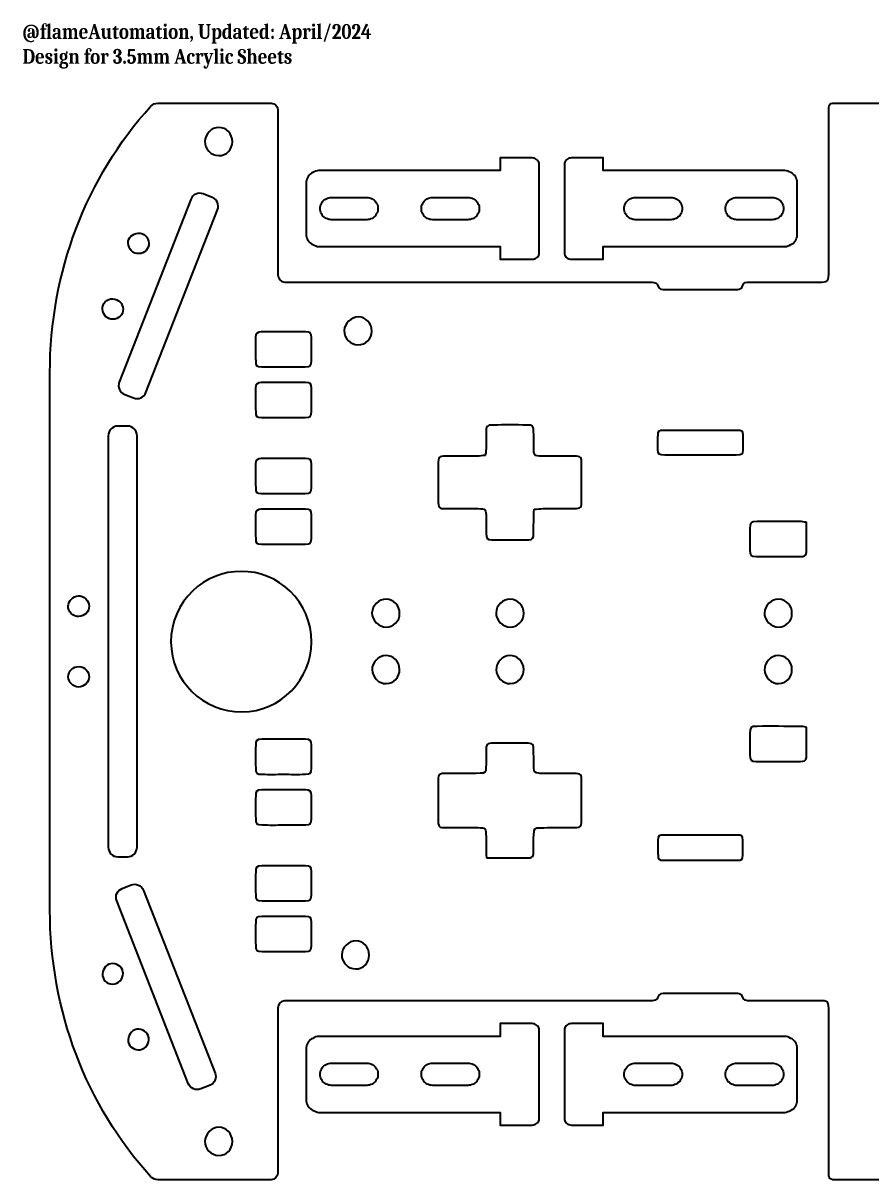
# Model space of a CAD drawing. Header units: millimetres. Extents: x -39 to 215, y 205 to 367.
# Drawn here: x -39 to 79.3, y 205.4 to 366.6 of the extents above; entities that cross this region are included whole.
import ezdxf

# ---------------------------------------------------------------- set-up
doc = ezdxf.new("R2010")
doc.units = ezdxf.units.MM
doc.header["$MEASUREMENT"] = 0
doc.layers.add('Layer 1', color=7, linetype='Continuous')

# ---------------------------------------------------------------- blocks, each defined once
blk = doc.blocks.new('block 3')
at = {"layer": 'Layer 1', "color": 250, "lineweight": 35, "true_color": 0x231f20}
blk.add_lwpolyline([(66.96, 220.34), (66.96, 219.96), (66.93, 219.77), (66.86, 219.58), (66.77, 219.43), (66.67, 219.27), (66.58, 219.12), (66.42, 218.99), (66.29, 218.86), (66.14, 218.77), (65.94, 218.71), (65.76, 218.65), (65.57, 218.61), (65.38, 218.58), (60.44, 218.58), (60.28, 218.61), (60.09, 218.65), (59.9, 218.71), (59.71, 218.77), (59.55, 218.86), (59.43, 218.99), (59.27, 219.12), (59.17, 219.27), (59.08, 219.43), (58.98, 219.58), (58.92, 219.77), (58.89, 219.96), (58.89, 220.34), (58.92, 220.52), (58.98, 220.68), (59.08, 220.87), (59.17, 221.02), (59.27, 221.18), (59.43, 221.31), (59.55, 221.43), (59.71, 221.52), (59.9, 221.59), (60.09, 221.65), (60.28, 221.68), (60.44, 221.71), (65.38, 221.71), (65.57, 221.68), (65.76, 221.65), (65.94, 221.59), (66.14, 221.52), (66.29, 221.43), (66.42, 221.31), (66.58, 221.18), (66.67, 221.02), (66.77, 220.87), (66.86, 220.68), (66.93, 220.52), (66.96, 220.34)], dxfattribs=at)
blk = doc.blocks.new('block 4')
at = {"layer": 'Layer 1', "color": 250, "lineweight": 35, "true_color": 0x231f20}
blk.add_lwpolyline([(52.85, 220.34), (52.85, 219.96), (52.81, 219.77), (52.75, 219.58), (52.66, 219.43), (52.56, 219.27), (52.47, 219.12), (52.31, 218.99), (52.18, 218.86), (52.02, 218.77), (51.83, 218.71), (51.65, 218.65), (51.46, 218.61), (51.27, 218.58), (46.33, 218.58), (46.17, 218.61), (45.98, 218.65), (45.79, 218.71), (45.6, 218.77), (45.44, 218.86), (45.31, 218.99), (45.16, 219.12), (45.06, 219.27), (44.97, 219.43), (44.87, 219.58), (44.81, 219.77), (44.78, 219.96), (44.78, 220.34), (44.81, 220.52), (44.87, 220.68), (44.97, 220.87), (45.06, 221.02), (45.16, 221.18), (45.31, 221.31), (45.44, 221.43), (45.6, 221.52), (45.79, 221.59), (45.98, 221.65), (46.17, 221.68), (46.33, 221.71), (51.27, 221.71), (51.46, 221.68), (51.65, 221.65), (51.83, 221.59), (52.02, 221.52), (52.18, 221.43), (52.31, 221.31), (52.47, 221.18), (52.56, 221.02), (52.66, 220.87), (52.75, 220.68), (52.81, 220.52), (52.85, 220.34)], dxfattribs=at)
blk = doc.blocks.new('block 5')
at = {"layer": 'Layer 1', "color": 250, "lineweight": 35, "true_color": 0x231f20}
blk.add_lwpolyline([(2.39, 219.96), (2.39, 220.34), (2.43, 220.52), (2.49, 220.71), (2.58, 220.87), (2.68, 221.03), (2.77, 221.18), (2.93, 221.31), (3.06, 221.43), (3.22, 221.53), (3.41, 221.59), (3.59, 221.65), (3.78, 221.68), (3.97, 221.71), (8.91, 221.71), (9.07, 221.68), (9.26, 221.65), (9.45, 221.59), (9.64, 221.53), (9.8, 221.43), (9.93, 221.31), (10.08, 221.18), (10.18, 221.03), (10.27, 220.87), (10.37, 220.71), (10.43, 220.52), (10.46, 220.34), (10.46, 219.96), (10.43, 219.77), (10.37, 219.61), (10.27, 219.43), (10.18, 219.27), (10.08, 219.12), (9.93, 218.99), (9.8, 218.87), (9.64, 218.77), (9.45, 218.71), (9.26, 218.64), (9.07, 218.62), (8.91, 218.58), (3.97, 218.58), (3.78, 218.62), (3.59, 218.64), (3.41, 218.71), (3.22, 218.77), (3.06, 218.87), (2.93, 218.99), (2.77, 219.12), (2.68, 219.27), (2.58, 219.43), (2.49, 219.61), (2.43, 219.77), (2.39, 219.96)], dxfattribs=at)
blk = doc.blocks.new('block 6')
at = {"layer": 'Layer 1', "color": 250, "lineweight": 35, "true_color": 0x231f20}
blk.add_lwpolyline([(16.5, 219.96), (16.5, 220.34), (16.54, 220.52), (16.6, 220.71), (16.7, 220.87), (16.79, 221.03), (16.88, 221.18), (17.04, 221.31), (17.17, 221.43), (17.33, 221.53), (17.52, 221.59), (17.7, 221.65), (17.89, 221.68), (18.09, 221.71), (23.02, 221.71), (23.18, 221.68), (23.37, 221.65), (23.56, 221.59), (23.75, 221.53), (23.91, 221.43), (24.04, 221.31), (24.2, 221.18), (24.29, 221.03), (24.38, 220.87), (24.48, 220.71), (24.54, 220.52), (24.57, 220.34), (24.57, 219.96), (24.54, 219.77), (24.48, 219.61), (24.38, 219.43), (24.29, 219.27), (24.2, 219.12), (24.04, 218.99), (23.91, 218.87), (23.75, 218.77), (23.56, 218.71), (23.37, 218.64), (23.18, 218.62), (23.02, 218.58), (18.09, 218.58), (17.89, 218.62), (17.7, 218.64), (17.52, 218.71), (17.33, 218.77), (17.17, 218.87), (17.04, 218.99), (16.88, 219.12), (16.79, 219.27), (16.7, 219.43), (16.6, 219.61), (16.54, 219.77), (16.5, 219.96)], dxfattribs=at)
blk = doc.blocks.new('block 7')
at = {"layer": 'Layer 1', "color": 250, "lineweight": 35, "true_color": 0x231f20}
blk.add_lwpolyline([(66.96, 340.93), (66.96, 340.56), (66.93, 340.37), (66.86, 340.18), (66.77, 340.03), (66.67, 339.87), (66.58, 339.71), (66.42, 339.59), (66.29, 339.46), (66.14, 339.37), (65.94, 339.31), (65.76, 339.24), (65.57, 339.21), (65.38, 339.18), (60.44, 339.18), (60.28, 339.21), (60.09, 339.24), (59.9, 339.31), (59.71, 339.37), (59.55, 339.46), (59.43, 339.59), (59.27, 339.71), (59.17, 339.87), (59.08, 340.03), (58.98, 340.18), (58.92, 340.37), (58.89, 340.56), (58.89, 340.93), (58.92, 341.12), (58.98, 341.28), (59.08, 341.47), (59.17, 341.62), (59.27, 341.78), (59.43, 341.9), (59.55, 342.03), (59.71, 342.12), (59.9, 342.19), (60.09, 342.25), (60.28, 342.28), (60.44, 342.31), (65.38, 342.31), (65.57, 342.28), (65.76, 342.25), (65.94, 342.19), (66.14, 342.12), (66.29, 342.03), (66.42, 341.9), (66.58, 341.78), (66.67, 341.62), (66.77, 341.47), (66.86, 341.28), (66.93, 341.12), (66.96, 340.93)], dxfattribs=at)
blk = doc.blocks.new('block 8')
at = {"layer": 'Layer 1', "color": 250, "lineweight": 35, "true_color": 0x231f20}
blk.add_lwpolyline([(52.85, 340.93), (52.85, 340.56), (52.81, 340.37), (52.75, 340.18), (52.66, 340.03), (52.56, 339.87), (52.47, 339.71), (52.31, 339.59), (52.18, 339.46), (52.02, 339.37), (51.83, 339.31), (51.65, 339.24), (51.46, 339.21), (51.27, 339.18), (46.33, 339.18), (46.17, 339.21), (45.98, 339.24), (45.79, 339.31), (45.6, 339.37), (45.44, 339.46), (45.31, 339.59), (45.16, 339.71), (45.06, 339.87), (44.97, 340.03), (44.87, 340.18), (44.81, 340.37), (44.78, 340.56), (44.78, 340.93), (44.81, 341.12), (44.87, 341.28), (44.97, 341.47), (45.06, 341.62), (45.16, 341.78), (45.31, 341.9), (45.44, 342.03), (45.6, 342.12), (45.79, 342.19), (45.98, 342.25), (46.17, 342.28), (46.33, 342.31), (51.27, 342.31), (51.46, 342.28), (51.65, 342.25), (51.83, 342.19), (52.02, 342.12), (52.18, 342.03), (52.31, 341.9), (52.47, 341.78), (52.56, 341.62), (52.66, 341.47), (52.75, 341.28), (52.81, 341.12), (52.85, 340.93)], dxfattribs=at)
blk = doc.blocks.new('block 9')
at = {"layer": 'Layer 1', "color": 250, "lineweight": 35, "true_color": 0x231f20}
blk.add_lwpolyline([(2.39, 340.56), (2.39, 340.93), (2.43, 341.12), (2.49, 341.31), (2.58, 341.46), (2.68, 341.62), (2.77, 341.78), (2.93, 341.9), (3.06, 342.03), (3.22, 342.12), (3.41, 342.18), (3.59, 342.25), (3.78, 342.28), (3.97, 342.31), (8.91, 342.31), (9.07, 342.28), (9.26, 342.25), (9.45, 342.18), (9.64, 342.12), (9.8, 342.03), (9.93, 341.9), (10.08, 341.78), (10.18, 341.62), (10.27, 341.46), (10.37, 341.31), (10.43, 341.12), (10.46, 340.93), (10.46, 340.56), (10.43, 340.37), (10.37, 340.21), (10.27, 340.02), (10.18, 339.87), (10.08, 339.71), (9.93, 339.59), (9.8, 339.46), (9.64, 339.37), (9.45, 339.3), (9.26, 339.24), (9.07, 339.21), (8.91, 339.18), (3.97, 339.18), (3.78, 339.21), (3.59, 339.24), (3.41, 339.3), (3.22, 339.37), (3.06, 339.46), (2.93, 339.59), (2.77, 339.71), (2.68, 339.87), (2.58, 340.02), (2.49, 340.21), (2.43, 340.37), (2.39, 340.56)], dxfattribs=at)
blk = doc.blocks.new('block 10')
at = {"layer": 'Layer 1', "color": 250, "lineweight": 35, "true_color": 0x231f20}
blk.add_lwpolyline([(16.5, 340.56), (16.5, 340.93), (16.54, 341.12), (16.6, 341.31), (16.7, 341.46), (16.79, 341.62), (16.88, 341.78), (17.04, 341.9), (17.17, 342.03), (17.33, 342.12), (17.52, 342.18), (17.7, 342.25), (17.89, 342.28), (18.09, 342.31), (23.02, 342.31), (23.18, 342.28), (23.37, 342.25), (23.56, 342.18), (23.75, 342.12), (23.91, 342.03), (24.04, 341.9), (24.2, 341.78), (24.29, 341.62), (24.38, 341.46), (24.48, 341.31), (24.54, 341.12), (24.57, 340.93), (24.57, 340.56), (24.54, 340.37), (24.48, 340.21), (24.38, 340.02), (24.29, 339.87), (24.2, 339.71), (24.04, 339.59), (23.91, 339.46), (23.75, 339.37), (23.56, 339.3), (23.37, 339.24), (23.18, 339.21), (23.02, 339.18), (18.09, 339.18), (17.89, 339.21), (17.7, 339.24), (17.52, 339.3), (17.33, 339.37), (17.17, 339.46), (17.04, 339.59), (16.88, 339.71), (16.79, 339.87), (16.7, 340.02), (16.6, 340.21), (16.54, 340.37), (16.5, 340.56)], dxfattribs=at)
blk = doc.blocks.new('block 2')
at = {"layer": 'Layer 1', "color": 1, "lineweight": 35, "true_color": 0xff0000}
for points in [[(0.49, 336.82), (0.56, 336.63), (0.63, 336.45), (0.74, 336.29), (0.87, 336.1), (1.01, 335.98), (1.19, 335.82), (1.36, 335.73), (1.57, 335.64), (1.78, 335.54), (1.99, 335.48), (2.19, 335.45), (2.4, 335.45), (27.5, 335.45), (27.5, 333.68), (31.94, 333.68), (32.11, 333.71), (32.28, 333.74), (32.42, 333.8), (32.56, 333.89), (32.7, 333.99), (32.77, 334.11), (32.87, 334.27), (32.91, 334.42), (32.91, 334.58), (32.91, 346.94), (32.91, 347.07), (32.87, 347.22), (32.77, 347.38), (32.7, 347.5), (32.56, 347.6), (32.42, 347.69), (32.28, 347.75), (32.11, 347.78), (31.94, 347.82), (27.5, 347.82), (27.5, 346.04), (2.4, 346.04), (2.19, 346.04), (1.99, 346.01), (1.78, 345.95), (1.57, 345.88), (1.36, 345.76), (1.19, 345.67), (1.01, 345.54), (0.87, 345.39), (0.74, 345.23), (0.63, 345.04), (0.56, 344.86), (0.49, 344.67), (0.46, 344.48), (0.46, 344.26), (0.46, 337.23), (0.46, 337.01), (0.49, 336.82)], [(68.86, 344.67), (68.79, 344.86), (68.72, 345.04), (68.62, 345.2), (68.48, 345.39), (68.34, 345.51), (68.16, 345.67), (67.99, 345.76), (67.78, 345.85), (67.57, 345.95), (67.37, 346.01), (67.16, 346.04), (66.95, 346.04), (41.86, 346.04), (41.86, 347.82), (37.41, 347.82), (37.24, 347.78), (37.07, 347.75), (36.93, 347.69), (36.79, 347.6), (36.65, 347.5), (36.58, 347.38), (36.48, 347.22), (36.44, 347.07), (36.44, 346.91), (36.44, 334.55), (36.44, 334.42), (36.48, 334.27), (36.58, 334.11), (36.65, 333.99), (36.79, 333.89), (36.93, 333.8), (37.07, 333.74), (37.24, 333.71), (37.41, 333.68), (41.86, 333.68), (41.86, 335.45), (66.95, 335.45), (67.16, 335.45), (67.37, 335.48), (67.57, 335.54), (67.78, 335.61), (67.99, 335.73), (68.16, 335.82), (68.34, 335.95), (68.48, 336.1), (68.62, 336.26), (68.72, 336.45), (68.79, 336.63), (68.86, 336.82), (68.89, 337.01), (68.89, 337.23), (68.89, 344.26), (68.89, 344.48), (68.86, 344.67)], [(0.49, 216.22), (0.56, 216.04), (0.63, 215.85), (0.74, 215.69), (0.87, 215.51), (1.01, 215.38), (1.19, 215.23), (1.36, 215.13), (1.57, 215.04), (1.78, 214.95), (1.99, 214.88), (2.19, 214.85), (2.4, 214.85), (27.5, 214.85), (27.5, 213.08), (31.94, 213.08), (32.11, 213.11), (32.28, 213.14), (32.42, 213.2), (32.56, 213.3), (32.7, 213.39), (32.77, 213.51), (32.87, 213.67), (32.91, 213.83), (32.91, 213.98), (32.91, 226.35), (32.91, 226.47), (32.87, 226.63), (32.77, 226.78), (32.7, 226.91), (32.56, 227), (32.42, 227.09), (32.28, 227.16), (32.11, 227.19), (31.94, 227.22), (27.5, 227.22), (27.5, 225.44), (2.4, 225.44), (2.19, 225.44), (1.99, 225.41), (1.78, 225.35), (1.57, 225.29), (1.36, 225.16), (1.19, 225.07), (1.01, 224.94), (0.87, 224.79), (0.74, 224.63), (0.63, 224.45), (0.56, 224.26), (0.49, 224.07), (0.46, 223.89), (0.46, 223.67), (0.46, 216.63), (0.46, 216.41), (0.49, 216.22)], [(68.86, 224.07), (68.79, 224.26), (68.72, 224.45), (68.62, 224.6), (68.48, 224.79), (68.34, 224.91), (68.16, 225.07), (67.99, 225.16), (67.78, 225.26), (67.57, 225.35), (67.37, 225.41), (67.16, 225.44), (66.95, 225.44), (41.86, 225.44), (41.86, 227.22), (37.41, 227.22), (37.24, 227.19), (37.07, 227.16), (36.93, 227.09), (36.79, 227), (36.65, 226.91), (36.58, 226.78), (36.48, 226.63), (36.44, 226.47), (36.44, 226.31), (36.44, 213.95), (36.44, 213.83), (36.48, 213.67), (36.58, 213.51), (36.65, 213.39), (36.79, 213.3), (36.93, 213.2), (37.07, 213.14), (37.24, 213.11), (37.41, 213.08), (41.86, 213.08), (41.86, 214.85), (66.95, 214.85), (67.16, 214.85), (67.37, 214.88), (67.57, 214.95), (67.78, 215.01), (67.99, 215.13), (68.16, 215.23), (68.34, 215.35), (68.48, 215.51), (68.62, 215.66), (68.72, 215.85), (68.79, 216.04), (68.86, 216.22), (68.89, 216.41), (68.89, 216.63), (68.89, 223.67), (68.89, 223.89), (68.86, 224.07)]]:
    blk.add_lwpolyline(points, dxfattribs=at)
at = {"layer": 'Layer 1', "color": 7, "lineweight": 35, "true_color": 0xffffff}
for points, knots in [([(89.74, 205.45), (94.8, 205.45), (99.85, 205.45), (104.91, 205.45), (106.21, 205.45), (106.22, 205.45), (106.22, 206.89), (106.22, 214.19), (106.22, 221.48), (106.22, 228.78), (106.22, 230.38), (106.22, 230.39), (107.66, 230.39), (110.83, 230.39), (114, 230.39), (117.16, 230.39), (117.65, 230.39), (118.12, 230.35), (118.27, 231.07), (118.3, 231.22), (118.66, 231.38), (118.88, 231.4), (119.51, 231.45), (120.14, 231.42), (120.78, 231.42), (123.5, 231.42), (126.22, 231.43), (128.95, 231.42), (129.41, 231.42), (129.92, 231.51), (130.07, 230.78), (130.1, 230.62), (130.38, 230.45), (130.57, 230.42), (130.91, 230.36), (131.26, 230.39), (131.61, 230.39), (143.43, 230.39), (155.25, 230.39), (167.06, 230.39), (167.06, 230.39), (182.04, 230.39), (182.04, 230.39), (182.56, 230.39), (182.98, 229.93), (182.98, 229.37), (182.98, 229.37), (182.98, 206.48), (182.98, 206.48), (182.98, 205.92), (183.39, 205.46), (183.91, 205.46), (183.91, 205.46), (199.72, 205.46), (199.72, 205.46), (200.09, 205.46), (200.44, 205.62), (200.71, 205.91), (200.71, 205.91), (200.71, 205.91), (200.71, 205.91), (209.7, 215.76), (214.74, 229.11), (214.74, 243.01), (214.74, 243.01), (214.74, 274.42), (214.74, 274.42), (214.74, 274.42), (214.74, 280.45), (214.74, 280.45), (214.74, 280.45), (214.74, 286.48), (214.74, 286.48), (214.74, 286.48), (214.74, 317.88), (214.74, 317.88), (214.74, 331.79), (209.7, 345.13), (200.71, 354.98), (200.71, 354.98), (200.71, 354.98), (200.71, 354.98), (200.44, 355.27), (200.09, 355.43), (199.72, 355.43), (199.72, 355.43), (183.91, 355.43), (183.91, 355.43), (183.39, 355.43), (182.98, 354.98), (182.98, 354.41), (182.98, 354.41), (182.98, 331.52), (182.98, 331.52), (182.98, 330.96), (182.56, 330.51), (182.04, 330.51), (182.04, 330.51), (167.06, 330.51), (167.06, 330.51), (155.25, 330.5), (143.43, 330.5), (131.61, 330.5), (131.26, 330.5), (130.91, 330.54), (130.57, 330.47), (130.38, 330.44), (130.1, 330.27), (130.07, 330.12), (129.92, 329.38), (129.41, 329.47), (128.95, 329.47), (126.22, 329.47), (123.5, 329.47), (120.78, 329.47), (120.14, 329.47), (119.51, 329.45), (118.88, 329.49), (118.66, 329.51), (118.3, 329.67), (118.27, 329.83), (118.12, 330.55), (117.65, 330.51), (117.16, 330.51), (114, 330.5), (110.83, 330.5), (107.66, 330.51), (106.22, 330.51), (106.22, 330.51), (106.22, 332.12), (106.22, 339.41), (106.22, 346.71), (106.22, 354), (106.22, 355.44), (106.21, 355.45), (104.91, 355.45), (99.85, 355.45), (94.8, 355.45), (89.74, 355.45), (84.69, 355.45), (79.63, 355.45), (74.58, 355.45), (73.27, 355.45), (73.27, 355.44), (73.27, 354), (73.27, 346.71), (73.27, 339.41), (73.27, 332.12), (73.27, 330.51), (73.27, 330.51), (71.82, 330.51), (68.66, 330.5), (65.49, 330.5), (62.32, 330.51), (61.84, 330.51), (61.37, 330.55), (61.22, 329.83), (61.19, 329.67), (60.83, 329.51), (60.61, 329.49), (59.98, 329.45), (59.34, 329.47), (58.71, 329.47), (55.99, 329.47), (53.26, 329.47), (50.54, 329.47), (50.07, 329.47), (49.57, 329.38), (49.42, 330.12), (49.39, 330.27), (49.11, 330.44), (48.92, 330.47), (48.58, 330.54), (48.22, 330.5), (47.88, 330.5), (36.06, 330.5), (24.24, 330.5), (12.42, 330.51), (12.42, 330.51), (-2.56, 330.51), (-2.56, 330.51), (-3.07, 330.51), (-3.49, 330.96), (-3.49, 331.52), (-3.49, 331.52), (-3.49, 354.41), (-3.49, 354.41), (-3.49, 354.98), (-3.91, 355.43), (-4.42, 355.43), (-4.42, 355.43), (-20.23, 355.43), (-20.23, 355.43), (-20.6, 355.43), (-20.96, 355.27), (-21.22, 354.98), (-21.22, 354.98), (-21.22, 354.98), (-21.22, 354.98), (-30.21, 345.13), (-35.26, 331.79), (-35.26, 317.88), (-35.26, 317.88), (-35.26, 286.48), (-35.26, 286.48), (-35.26, 286.48), (-35.26, 280.45), (-35.26, 280.45), (-35.26, 280.45), (-35.26, 274.42), (-35.26, 274.42), (-35.26, 274.42), (-35.26, 243.01), (-35.26, 243.01), (-35.26, 229.11), (-30.21, 215.76), (-21.22, 205.91), (-21.22, 205.91), (-21.22, 205.91), (-21.22, 205.91), (-20.96, 205.62), (-20.6, 205.46), (-20.23, 205.46), (-20.23, 205.46), (-4.42, 205.46), (-4.42, 205.46), (-3.91, 205.46), (-3.49, 205.92), (-3.49, 206.48), (-3.49, 206.48), (-3.49, 229.37), (-3.49, 229.37), (-3.49, 229.93), (-3.07, 230.39), (-2.56, 230.39), (-2.56, 230.39), (12.42, 230.39), (12.42, 230.39), (24.24, 230.39), (36.06, 230.39), (47.88, 230.39), (48.22, 230.39), (48.58, 230.36), (48.92, 230.42), (49.11, 230.45), (49.39, 230.62), (49.42, 230.78), (49.57, 231.51), (50.07, 231.42), (50.54, 231.42), (53.26, 231.43), (55.99, 231.42), (58.71, 231.42), (59.34, 231.42), (59.98, 231.45), (60.61, 231.4), (60.83, 231.38), (61.19, 231.22), (61.22, 231.07), (61.37, 230.35), (61.84, 230.39), (62.32, 230.39), (65.49, 230.39), (68.66, 230.39), (71.82, 230.39), (73.27, 230.39), (73.27, 230.38), (73.27, 228.78), (73.27, 221.48), (73.27, 214.19), (73.27, 206.89), (73.27, 205.45), (73.27, 205.45), (74.58, 205.45), (79.63, 205.45), (84.69, 205.45), (89.74, 205.45)], [0, 0, 0, 0, 1, 1, 1, 2, 2, 2, 3, 3, 3, 4, 4, 4, 5, 5, 5, 6, 6, 6, 7, 7, 7, 8, 8, 8, 9, 9, 9, 10, 10, 10, 11, 11, 11, 12, 12, 12, 13, 13, 13, 14, 14, 14, 15, 15, 15, 16, 16, 16, 17, 17, 17, 18, 18, 18, 19, 19, 19, 20, 20, 20, 21, 21, 21, 22, 22, 22, 23, 23, 23, 24, 24, 24, 25, 25, 25, 26, 26, 26, 27, 27, 27, 28, 28, 28, 29, 29, 29, 30, 30, 30, 31, 31, 31, 32, 32, 32, 33, 33, 33, 34, 34, 34, 35, 35, 35, 36, 36, 36, 37, 37, 37, 38, 38, 38, 39, 39, 39, 40, 40, 40, 41, 41, 41, 42, 42, 42, 43, 43, 43, 44, 44, 44, 45, 45, 45, 46, 46, 46, 47, 47, 47, 48, 48, 48, 49, 49, 49, 50, 50, 50, 51, 51, 51, 52, 52, 52, 53, 53, 53, 54, 54, 54, 55, 55, 55, 56, 56, 56, 57, 57, 57, 58, 58, 58, 59, 59, 59, 60, 60, 60, 61, 61, 61, 62, 62, 62, 63, 63, 63, 64, 64, 64, 65, 65, 65, 66, 66, 66, 67, 67, 67, 68, 68, 68, 69, 69, 69, 70, 70, 70, 71, 71, 71, 72, 72, 72, 73, 73, 73, 74, 74, 74, 75, 75, 75, 76, 76, 76, 77, 77, 77, 78, 78, 78, 79, 79, 79, 80, 80, 80, 81, 81, 81, 82, 82, 82, 83, 83, 83, 84, 84, 84, 85, 85, 85, 86, 86, 86, 87, 87, 87, 88, 88, 88, 89, 89, 89, 90, 90, 90, 91, 91, 91, 92, 92, 92, 92]), ([(-9.83, 350.06), (-9.83, 348.97), (-10.69, 348.1), (-11.74, 348.12), (-12.79, 348.15), (-13.68, 349.05), (-13.67, 350.09), (-13.66, 351.1), (-12.72, 352.04), (-11.71, 352.05), (-10.69, 352.05), (-9.83, 351.15), (-9.83, 350.06)], [0, 0, 0, 0, 1, 1, 1, 2, 2, 2, 3, 3, 3, 4, 4, 4, 4]), ([(-23.6, 314.37), (-23.6, 314.37), (-24.84, 314.85), (-24.84, 314.85), (-25.53, 315.12), (-25.87, 315.9), (-25.6, 316.58), (-25.6, 316.58), (-15.62, 342.03), (-15.62, 342.03), (-15.35, 342.71), (-14.58, 343.05), (-13.89, 342.78), (-13.89, 342.78), (-12.65, 342.3), (-12.65, 342.3), (-11.96, 342.03), (-11.63, 341.25), (-11.9, 340.57), (-11.9, 340.57), (-21.87, 315.12), (-21.87, 315.12), (-22.14, 314.44), (-22.91, 314.1), (-23.6, 314.37)], [0, 0, 0, 0, 1, 1, 1, 2, 2, 2, 3, 3, 3, 4, 4, 4, 5, 5, 5, 6, 6, 6, 7, 7, 7, 8, 8, 8, 8]), ([(-21.56, 335.36), (-21.28, 336.1), (-21.7, 337.01), (-22.45, 337.26), (-23.1, 337.49), (-24.01, 337.1), (-24.27, 336.49), (-24.57, 335.77), (-24.16, 334.82), (-23.43, 334.55), (-22.72, 334.29), (-21.82, 334.67), (-21.56, 335.36)], [0, 0, 0, 0, 1, 1, 1, 2, 2, 2, 3, 3, 3, 4, 4, 4, 4]), ([(-27.04, 325.42), (-26.34, 325.14), (-25.45, 325.5), (-25.16, 326.19), (-24.87, 326.86), (-25.23, 327.75), (-25.93, 328.05), (-26.7, 328.39), (-27.56, 328.04), (-27.86, 327.27), (-28.13, 326.59), (-27.73, 325.7), (-27.04, 325.42)], [0, 0, 0, 0, 1, 1, 1, 2, 2, 2, 3, 3, 3, 4, 4, 4, 4]), ([(9.59, 323.67), (9.58, 322.56), (8.77, 321.77), (7.65, 321.78), (6.61, 321.78), (5.72, 322.7), (5.74, 323.74), (5.76, 324.75), (6.71, 325.66), (7.74, 325.65), (8.78, 325.64), (9.6, 324.76), (9.59, 323.67)], [0, 0, 0, 0, 1, 1, 1, 2, 2, 2, 3, 3, 3, 4, 4, 4, 4]), ([(-2.63, 318.69), (-3.68, 318.69), (-4.73, 318.67), (-5.78, 318.7), (-6.45, 318.72), (-6.56, 318.83), (-6.58, 319.48), (-6.61, 320.6), (-6.58, 321.72), (-6.59, 322.84), (-6.59, 323.35), (-6.33, 323.57), (-5.83, 323.57), (-3.76, 323.57), (-1.69, 323.58), (0.38, 323.56), (1.05, 323.56), (1.16, 323.43), (1.18, 322.78), (1.21, 321.7), (1.21, 320.61), (1.18, 319.53), (1.16, 318.81), (1.06, 318.71), (0.33, 318.7), (-0.66, 318.67), (-1.64, 318.69), (-2.63, 318.69)], [0, 0, 0, 0, 1, 1, 1, 2, 2, 2, 3, 3, 3, 4, 4, 4, 5, 5, 5, 6, 6, 6, 7, 7, 7, 8, 8, 8, 9, 9, 9, 9]), ([(-2.63, 311.64), (-3.68, 311.64), (-4.73, 311.62), (-5.78, 311.64), (-6.45, 311.66), (-6.56, 311.77), (-6.58, 312.42), (-6.61, 313.54), (-6.58, 314.66), (-6.59, 315.78), (-6.59, 316.3), (-6.33, 316.51), (-5.83, 316.51), (-3.76, 316.51), (-1.69, 316.53), (0.38, 316.51), (1.05, 316.5), (1.16, 316.38), (1.18, 315.73), (1.21, 314.64), (1.21, 313.56), (1.18, 312.47), (1.16, 311.75), (1.06, 311.66), (0.33, 311.64), (-0.66, 311.62), (-1.64, 311.63), (-2.63, 311.64)], [0, 0, 0, 0, 1, 1, 1, 2, 2, 2, 3, 3, 3, 4, 4, 4, 5, 5, 5, 6, 6, 6, 7, 7, 7, 8, 8, 8, 9, 9, 9, 9]), ([(-24.45, 250.45), (-24.45, 250.45), (-25.79, 250.45), (-25.79, 250.45), (-26.52, 250.45), (-27.12, 251.04), (-27.12, 251.78), (-27.12, 251.78), (-27.12, 309.11), (-27.12, 309.11), (-27.12, 309.85), (-26.52, 310.45), (-25.79, 310.45), (-25.79, 310.45), (-24.45, 310.45), (-24.45, 310.45), (-23.72, 310.45), (-23.12, 309.85), (-23.12, 309.11), (-23.12, 309.11), (-23.12, 251.78), (-23.12, 251.78), (-23.12, 251.04), (-23.72, 250.45), (-24.45, 250.45)], [0, 0, 0, 0, 1, 1, 1, 2, 2, 2, 3, 3, 3, 4, 4, 4, 5, 5, 5, 6, 6, 6, 7, 7, 7, 8, 8, 8, 8]), ([(32.22, 298.86), (32.19, 298.32), (32.16, 297.92), (32.16, 297.53), (32.15, 296.83), (32.15, 296.14), (32.15, 295.44), (32.15, 294.91), (31.97, 294.61), (31.46, 294.61), (29.73, 294.61), (27.99, 294.59), (26.26, 294.62), (25.64, 294.63), (25.56, 294.76), (25.53, 295.5), (25.51, 296.23), (25.53, 296.97), (25.52, 297.7), (25.51, 298.88), (25.46, 298.94), (24.41, 298.95), (22.9, 298.96), (21.4, 298.94), (19.89, 298.95), (18.91, 298.96), (18.85, 299.03), (18.85, 300.16), (18.84, 301.81), (18.83, 303.45), (18.85, 305.1), (18.85, 306.16), (18.92, 306.24), (19.85, 306.25), (21.32, 306.26), (22.79, 306.24), (24.27, 306.26), (24.64, 306.26), (25.02, 306.33), (25.4, 306.37), (25.45, 306.66), (25.5, 306.83), (25.51, 307.01), (25.52, 307.82), (25.51, 308.62), (25.52, 309.43), (25.54, 310.5), (25.6, 310.59), (26.51, 310.59), (28.08, 310.61), (29.65, 310.61), (31.22, 310.59), (32.05, 310.58), (32.13, 310.49), (32.15, 309.59), (32.17, 308.9), (32.15, 308.2), (32.16, 307.51), (32.17, 306.32), (32.21, 306.26), (33.26, 306.25), (34.77, 306.24), (36.27, 306.26), (37.78, 306.25), (38.76, 306.24), (38.82, 306.17), (38.83, 305.04), (38.84, 303.4), (38.84, 301.75), (38.83, 300.1), (38.82, 299.04), (38.75, 298.97), (37.83, 298.96), (36.35, 298.94), (34.88, 298.96), (33.41, 298.95), (33.06, 298.94), (32.7, 298.9), (32.22, 298.86)], [0, 0, 0, 0, 1, 1, 1, 2, 2, 2, 3, 3, 3, 4, 4, 4, 5, 5, 5, 6, 6, 6, 7, 7, 7, 8, 8, 8, 9, 9, 9, 10, 10, 10, 11, 11, 11, 12, 12, 12, 13, 13, 13, 14, 14, 14, 15, 15, 15, 16, 16, 16, 17, 17, 17, 18, 18, 18, 19, 19, 19, 20, 20, 20, 21, 21, 21, 22, 22, 22, 23, 23, 23, 24, 24, 24, 25, 25, 25, 26, 26, 26, 26]), ([(-2.63, 301.05), (-3.68, 301.05), (-4.73, 301.03), (-5.78, 301.06), (-6.45, 301.08), (-6.56, 301.19), (-6.58, 301.84), (-6.61, 302.96), (-6.58, 304.08), (-6.59, 305.2), (-6.59, 305.72), (-6.33, 305.93), (-5.83, 305.93), (-3.76, 305.93), (-1.69, 305.94), (0.38, 305.92), (1.05, 305.92), (1.16, 305.79), (1.18, 305.15), (1.21, 304.06), (1.21, 302.97), (1.18, 301.89), (1.16, 301.17), (1.06, 301.08), (0.33, 301.06), (-0.66, 301.03), (-1.64, 301.05), (-2.63, 301.05)], [0, 0, 0, 0, 1, 1, 1, 2, 2, 2, 3, 3, 3, 4, 4, 4, 5, 5, 5, 6, 6, 6, 7, 7, 7, 8, 8, 8, 9, 9, 9, 9]), ([(-2.63, 294), (-3.68, 294), (-4.73, 293.98), (-5.78, 294), (-6.45, 294.02), (-6.56, 294.13), (-6.58, 294.78), (-6.61, 295.9), (-6.58, 297.02), (-6.59, 298.14), (-6.59, 298.66), (-6.33, 298.87), (-5.83, 298.87), (-3.76, 298.87), (-1.69, 298.89), (0.38, 298.87), (1.05, 298.86), (1.16, 298.74), (1.18, 298.09), (1.21, 297), (1.21, 295.92), (1.18, 294.83), (1.16, 294.12), (1.06, 294.02), (0.33, 294), (-0.66, 293.98), (-1.64, 294), (-2.63, 294)], [0, 0, 0, 0, 1, 1, 1, 2, 2, 2, 3, 3, 3, 4, 4, 4, 5, 5, 5, 6, 6, 6, 7, 7, 7, 8, 8, 8, 9, 9, 9, 9]), ([(70.17, 297.04), (70.17, 295.58), (70.19, 294.2), (70.17, 292.82), (70.16, 292.31), (69.74, 292.27), (69.35, 292.27), (67.29, 292.27), (65.22, 292.26), (63.16, 292.28), (62.4, 292.28), (62.32, 292.39), (62.3, 293.2), (62.28, 294.18), (62.28, 295.17), (62.3, 296.15), (62.31, 297.05), (62.39, 297.14), (63.29, 297.15), (65.29, 297.16), (67.28, 297.16), (69.28, 297.15), (69.51, 297.15), (69.75, 297.09), (70.17, 297.04)], [0, 0, 0, 0, 1, 1, 1, 2, 2, 2, 3, 3, 3, 4, 4, 4, 5, 5, 5, 6, 6, 6, 7, 7, 7, 8, 8, 8, 8]), ([(-8.6, 290.18), (-3.53, 290.36), (1.25, 285.95), (1.2, 280.36), (1.16, 275.22), (-3.01, 270.67), (-8.53, 270.63), (-13.91, 270.58), (-18.37, 275.02), (-18.39, 280.34), (-18.42, 286.03), (-13.61, 290.34), (-8.6, 290.18)], [0, 0, 0, 0, 1, 1, 1, 2, 2, 2, 3, 3, 3, 4, 4, 4, 4]), ([(-29.79, 285.34), (-29.8, 286.14), (-30.53, 286.83), (-31.32, 286.8), (-32, 286.76), (-32.7, 286.07), (-32.72, 285.41), (-32.74, 284.63), (-32.01, 283.89), (-31.23, 283.91), (-30.47, 283.93), (-29.78, 284.62), (-29.79, 285.34)], [0, 0, 0, 0, 1, 1, 1, 2, 2, 2, 3, 3, 3, 4, 4, 4, 4]), ([(13.47, 284.34), (13.59, 283.26), (12.44, 282.45), (11.64, 282.45), (10.56, 282.45), (9.59, 283.39), (9.62, 284.43), (9.66, 285.46), (10.59, 286.35), (11.62, 286.32), (12.69, 286.29), (13.49, 285.44), (13.47, 284.34)], [0, 0, 0, 0, 1, 1, 1, 2, 2, 2, 3, 3, 3, 4, 4, 4, 4]), ([(30.76, 284.34), (30.88, 283.26), (29.73, 282.45), (28.92, 282.45), (27.85, 282.45), (26.88, 283.39), (26.91, 284.43), (26.94, 285.46), (27.88, 286.35), (28.9, 286.32), (29.97, 286.29), (30.77, 285.44), (30.76, 284.34)], [0, 0, 0, 0, 1, 1, 1, 2, 2, 2, 3, 3, 3, 4, 4, 4, 4]), ([(68.15, 284.34), (68.27, 283.26), (67.13, 282.45), (66.32, 282.45), (65.24, 282.45), (64.27, 283.39), (64.3, 284.43), (64.34, 285.46), (65.28, 286.35), (66.3, 286.32), (67.37, 286.29), (68.17, 285.44), (68.15, 284.34)], [0, 0, 0, 0, 1, 1, 1, 2, 2, 2, 3, 3, 3, 4, 4, 4, 4]), ([(13.47, 276.56), (13.48, 275.45), (12.7, 274.61), (11.61, 274.57), (10.61, 274.53), (9.66, 275.46), (9.63, 276.5), (9.61, 277.51), (10.51, 278.44), (11.55, 278.48), (12.6, 278.52), (13.46, 277.66), (13.47, 276.56)], [0, 0, 0, 0, 1, 1, 1, 2, 2, 2, 3, 3, 3, 4, 4, 4, 4]), ([(30.76, 276.56), (30.77, 275.45), (29.98, 274.61), (28.89, 274.57), (27.9, 274.53), (26.94, 275.46), (26.92, 276.5), (26.9, 277.51), (27.79, 278.44), (28.84, 278.48), (29.88, 278.52), (30.74, 277.66), (30.76, 276.56)], [0, 0, 0, 0, 1, 1, 1, 2, 2, 2, 3, 3, 3, 4, 4, 4, 4]), ([(68.15, 276.56), (68.17, 275.45), (67.38, 274.61), (66.29, 274.57), (65.29, 274.53), (64.34, 275.46), (64.31, 276.5), (64.29, 277.51), (65.19, 278.44), (66.23, 278.48), (67.28, 278.52), (68.14, 277.66), (68.15, 276.56)], [0, 0, 0, 0, 1, 1, 1, 2, 2, 2, 3, 3, 3, 4, 4, 4, 4]), ([(-31.26, 274.1), (-30.51, 274.09), (-29.81, 274.75), (-29.79, 275.49), (-29.77, 276.23), (-30.43, 276.92), (-31.19, 276.95), (-32.03, 276.98), (-32.71, 276.34), (-32.71, 275.52), (-32.71, 274.79), (-32.01, 274.1), (-31.26, 274.1)], [0, 0, 0, 0, 1, 1, 1, 2, 2, 2, 3, 3, 3, 4, 4, 4, 4]), ([(70.17, 268.5), (70.17, 267.04), (70.19, 265.66), (70.17, 264.29), (70.16, 263.77), (69.74, 263.74), (69.35, 263.74), (67.29, 263.74), (65.22, 263.73), (63.16, 263.74), (62.4, 263.75), (62.32, 263.86), (62.3, 264.67), (62.28, 265.65), (62.28, 266.63), (62.3, 267.61), (62.31, 268.52), (62.39, 268.61), (63.29, 268.62), (65.29, 268.63), (67.29, 268.62), (69.28, 268.62), (69.51, 268.62), (69.75, 268.56), (70.17, 268.5)], [0, 0, 0, 0, 1, 1, 1, 2, 2, 2, 3, 3, 3, 4, 4, 4, 5, 5, 5, 6, 6, 6, 7, 7, 7, 8, 8, 8, 8]), ([(-2.72, 261.94), (-3.7, 261.94), (-4.69, 261.92), (-5.67, 261.95), (-6.47, 261.96), (-6.57, 262.05), (-6.58, 262.82), (-6.61, 263.87), (-6.61, 264.93), (-6.58, 265.98), (-6.57, 266.7), (-6.46, 266.81), (-5.74, 266.82), (-3.7, 266.84), (-1.66, 266.84), (0.37, 266.82), (1.05, 266.81), (1.16, 266.69), (1.18, 266.04), (1.21, 264.96), (1.21, 263.87), (1.18, 262.79), (1.17, 262.06), (1.07, 261.97), (0.34, 261.95), (-0.68, 261.92), (-1.7, 261.94), (-2.72, 261.94)], [0, 0, 0, 0, 1, 1, 1, 2, 2, 2, 3, 3, 3, 4, 4, 4, 5, 5, 5, 6, 6, 6, 7, 7, 7, 8, 8, 8, 9, 9, 9, 9]), ([(25.56, 250.29), (25.55, 251.43), (25.53, 252.34), (25.52, 253.25), (25.5, 254.44), (25.46, 254.5), (24.4, 254.51), (22.93, 254.52), (21.46, 254.51), (19.99, 254.51), (18.88, 254.52), (18.85, 254.56), (18.84, 255.85), (18.83, 257.4), (18.84, 258.95), (18.84, 260.51), (18.84, 262.06), (18.84, 262.06), (20.18, 262.06), (21.69, 262.07), (23.19, 262.05), (24.7, 262.08), (25.4, 262.09), (25.48, 262.2), (25.51, 262.99), (25.54, 263.69), (25.51, 264.4), (25.52, 265.1), (25.54, 266.21), (25.59, 266.27), (26.61, 266.28), (28.08, 266.29), (29.55, 266.29), (31.02, 266.28), (32.1, 266.27), (32.14, 266.22), (32.15, 265.04), (32.16, 264.3), (32.16, 263.56), (32.17, 262.82), (32.17, 262.32), (32.39, 262.08), (32.83, 262.08), (33.06, 262.07), (33.29, 262.06), (33.52, 262.06), (34.93, 262.06), (36.33, 262.07), (37.74, 262.06), (38.78, 262.05), (38.83, 262), (38.83, 260.78), (38.84, 259.3), (38.84, 257.82), (38.84, 256.34), (38.84, 254.4), (38.9, 254.51), (37.24, 254.51), (35.84, 254.51), (34.43, 254.52), (33.02, 254.5), (32.27, 254.49), (32.19, 254.38), (32.16, 253.52), (32.14, 252.86), (32.16, 252.19), (32.15, 251.53), (32.14, 250.35), (32.09, 250.3), (31.02, 250.29), (29.78, 250.28), (28.53, 250.29), (27.29, 250.29), (26.77, 250.29), (26.25, 250.29), (25.56, 250.29)], [0, 0, 0, 0, 1, 1, 1, 2, 2, 2, 3, 3, 3, 4, 4, 4, 5, 5, 5, 6, 6, 6, 7, 7, 7, 8, 8, 8, 9, 9, 9, 10, 10, 10, 11, 11, 11, 12, 12, 12, 13, 13, 13, 14, 14, 14, 15, 15, 15, 16, 16, 16, 17, 17, 17, 18, 18, 18, 19, 19, 19, 20, 20, 20, 21, 21, 21, 22, 22, 22, 23, 23, 23, 24, 24, 24, 25, 25, 25, 25]), ([(-2.72, 254.88), (-3.7, 254.88), (-4.69, 254.87), (-5.67, 254.89), (-6.47, 254.91), (-6.57, 255), (-6.58, 255.77), (-6.61, 256.82), (-6.61, 257.87), (-6.58, 258.92), (-6.57, 259.64), (-6.46, 259.75), (-5.74, 259.76), (-3.7, 259.78), (-1.66, 259.78), (0.37, 259.76), (1.05, 259.75), (1.16, 259.63), (1.18, 258.99), (1.21, 257.9), (1.21, 256.82), (1.18, 255.73), (1.17, 255.01), (1.07, 254.91), (0.34, 254.89), (-0.68, 254.87), (-1.7, 254.89), (-2.72, 254.88)], [0, 0, 0, 0, 1, 1, 1, 2, 2, 2, 3, 3, 3, 4, 4, 4, 5, 5, 5, 6, 6, 6, 7, 7, 7, 8, 8, 8, 9, 9, 9, 9]), ([(-2.72, 244.3), (-3.7, 244.3), (-4.69, 244.29), (-5.67, 244.31), (-6.47, 244.32), (-6.57, 244.42), (-6.58, 245.18), (-6.61, 246.24), (-6.61, 247.29), (-6.58, 248.34), (-6.57, 249.06), (-6.46, 249.17), (-5.74, 249.18), (-3.7, 249.2), (-1.66, 249.2), (0.37, 249.18), (1.05, 249.17), (1.16, 249.05), (1.18, 248.41), (1.21, 247.32), (1.21, 246.23), (1.18, 245.15), (1.17, 244.42), (1.07, 244.33), (0.34, 244.31), (-0.68, 244.28), (-1.7, 244.3), (-2.72, 244.3)], [0, 0, 0, 0, 1, 1, 1, 2, 2, 2, 3, 3, 3, 4, 4, 4, 5, 5, 5, 6, 6, 6, 7, 7, 7, 8, 8, 8, 9, 9, 9, 9]), ([(-23.95, 246.53), (-23.95, 246.53), (-25.2, 246.04), (-25.2, 246.04), (-25.88, 245.77), (-26.22, 245), (-25.95, 244.31), (-25.95, 244.31), (-15.97, 218.86), (-15.97, 218.86), (-15.7, 218.18), (-14.93, 217.84), (-14.25, 218.11), (-14.25, 218.11), (-13, 218.6), (-13, 218.6), (-12.32, 218.86), (-11.98, 219.64), (-12.25, 220.32), (-12.25, 220.32), (-22.23, 245.77), (-22.23, 245.77), (-22.49, 246.46), (-23.27, 246.79), (-23.95, 246.53)], [0, 0, 0, 0, 1, 1, 1, 2, 2, 2, 3, 3, 3, 4, 4, 4, 5, 5, 5, 6, 6, 6, 7, 7, 7, 8, 8, 8, 8]), ([(-2.72, 237.25), (-3.7, 237.25), (-4.69, 237.23), (-5.67, 237.25), (-6.47, 237.27), (-6.57, 237.36), (-6.58, 238.13), (-6.61, 239.18), (-6.61, 240.23), (-6.58, 241.29), (-6.57, 242.01), (-6.46, 242.11), (-5.74, 242.12), (-3.7, 242.14), (-1.66, 242.14), (0.37, 242.12), (1.05, 242.11), (1.16, 241.99), (1.18, 241.35), (1.21, 240.26), (1.21, 239.18), (1.18, 238.09), (1.17, 237.37), (1.07, 237.27), (0.34, 237.25), (-0.68, 237.23), (-1.7, 237.25), (-2.72, 237.25)], [0, 0, 0, 0, 1, 1, 1, 2, 2, 2, 3, 3, 3, 4, 4, 4, 5, 5, 5, 6, 6, 6, 7, 7, 7, 8, 8, 8, 9, 9, 9, 9]), ([(9.24, 236.76), (9.24, 235.67), (8.38, 234.8), (7.34, 234.82), (6.28, 234.85), (5.39, 235.75), (5.4, 236.79), (5.41, 237.8), (6.36, 238.74), (7.36, 238.75), (8.38, 238.75), (9.24, 237.85), (9.24, 236.76)], [0, 0, 0, 0, 1, 1, 1, 2, 2, 2, 3, 3, 3, 4, 4, 4, 4]), ([(-27.04, 235.47), (-26.34, 235.75), (-25.45, 235.39), (-25.16, 234.71), (-24.87, 234.03), (-25.23, 233.15), (-25.93, 232.84), (-26.7, 232.51), (-27.56, 232.85), (-27.86, 233.62), (-28.13, 234.3), (-27.73, 235.19), (-27.04, 235.47)], [0, 0, 0, 0, 1, 1, 1, 2, 2, 2, 3, 3, 3, 4, 4, 4, 4]), ([(-21.56, 225.54), (-21.28, 224.79), (-21.7, 223.88), (-22.45, 223.63), (-23.1, 223.41), (-24.01, 223.79), (-24.27, 224.4), (-24.57, 225.13), (-24.16, 226.08), (-23.43, 226.35), (-22.72, 226.61), (-21.82, 226.22), (-21.56, 225.54)], [0, 0, 0, 0, 1, 1, 1, 2, 2, 2, 3, 3, 3, 4, 4, 4, 4]), ([(-9.83, 210.79), (-9.83, 209.69), (-10.69, 208.82), (-11.74, 208.84), (-12.79, 208.87), (-13.68, 209.78), (-13.67, 210.81), (-13.66, 211.82), (-12.72, 212.77), (-11.71, 212.77), (-10.69, 212.78), (-9.83, 211.87), (-9.83, 210.79)], [0, 0, 0, 0, 1, 1, 1, 2, 2, 2, 3, 3, 3, 4, 4, 4, 4])]:
    blk.add_open_spline(points, degree=3, knots=knots, dxfattribs=at)
at = {"layer": 'Layer 1', "color": 1, "lineweight": 35, "true_color": 0xff0000}
for points in [[(55.3, 306.4), (56.98, 306.4), (58.67, 306.39), (60.35, 306.4), (61.22, 306.41), (61.29, 306.47), (61.31, 307.1), (61.32, 307.8), (61.32, 308.51), (61.31, 309.21), (61.29, 309.81), (61.21, 309.89), (60.43, 309.89), (57.07, 309.9), (53.7, 309.9), (50.34, 309.89), (49.57, 309.89), (49.49, 309.81), (49.48, 309.2), (49.46, 308.52), (49.46, 307.84), (49.47, 307.16), (49.49, 306.46), (49.55, 306.41), (50.45, 306.4), (52.07, 306.39), (53.69, 306.4), (55.3, 306.4)], [(55.3, 253.47), (56.98, 253.47), (58.67, 253.47), (60.35, 253.46), (61.22, 253.46), (61.29, 253.4), (61.31, 252.77), (61.32, 252.07), (61.32, 251.36), (61.31, 250.66), (61.29, 250.05), (61.21, 249.98), (60.43, 249.98), (57.07, 249.97), (53.7, 249.97), (50.34, 249.98), (49.57, 249.98), (49.49, 250.06), (49.48, 250.67), (49.46, 251.35), (49.46, 252.03), (49.47, 252.71), (49.49, 253.41), (49.55, 253.46), (50.45, 253.46), (52.07, 253.47), (53.69, 253.47), (55.3, 253.47)]]:
    blk.add_open_spline(points, degree=3, knots=[0, 0, 0, 0, 1, 1, 1, 2, 2, 2, 3, 3, 3, 4, 4, 4, 5, 5, 5, 6, 6, 6, 7, 7, 7, 8, 8, 8, 9, 9, 9, 9], dxfattribs=at)
at = {"layer": 'Layer 1'}
for name in ['block 9', 'block 10', 'block 8', 'block 7', 'block 5', 'block 6', 'block 4', 'block 3']:
    blk.add_blockref(name, (0, 0), dxfattribs=at)

msp = doc.modelspace()

# ---------------------------------------------------------------- block references
at = {"layer": 'Layer 1'}
msp.add_blockref('block 2', (0, 0), dxfattribs=at)

# ---------------------------------------------------------------- texts
at = {"layer": 'Layer 1', "color": 7, "true_color": 0xffffff, "char_height": 2.0637, "attachment_point": 7}
for s, insert in [('\\fCambria|b1|i0|c0|p34;\\W0.84726;@flameAutomation, Updated: April/2024', (-39.07, 363.73)), ('\\fCambria|b1|i0|c0|p34;\\W0.84726;Design for \\C1;\\c255;3.5mm\\C7;\\c16777215; Acrylic Sheets', (-39.07, 360.23))]:
    msp.add_mtext(s, dxfattribs=dict(at, insert=insert))

doc.saveas('drawing.dxf')
